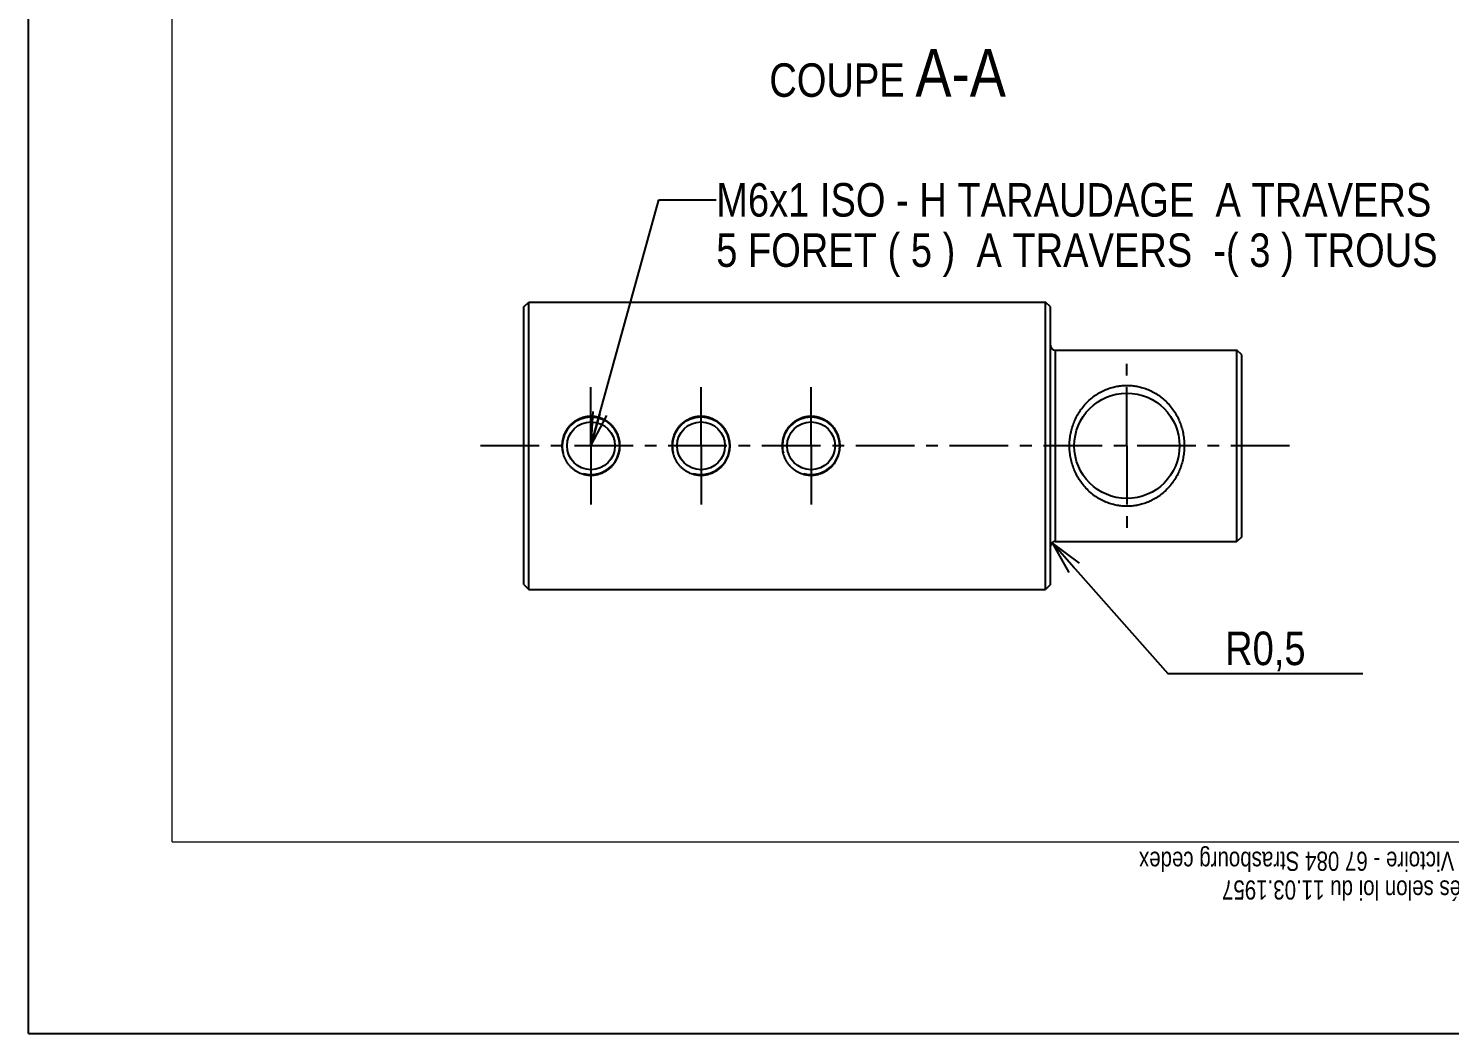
# Model space of a CAD drawing. Header units: millimetres. Extents: x 0 to 297, y 0 to 210.
# Drawn here: x 0 to 148.5, y 0 to 105 of the extents above; entities that cross this region are included whole.
import ezdxf

# ---------------------------------------------------------------- set-up
doc = ezdxf.new("R2010")
doc.units = ezdxf.units.MM
doc.header["$LTSCALE"] = 16.335
doc.linetypes.add('CENTER', pattern=[0.6, 0.375, -0.075, 0.075, -0.075])
doc.layers.get('0').update_dxf_attribs({"linetype": 'CONTINUOUS'})
doc.layers.add('02___PRT_ALL_AXES', color=7, linetype='CONTINUOUS')
doc.styles.get("Standard").update_dxf_attribs({"font": 'txt', "width": 0.85})
doc.styles.add('TEXTSTYLE_2', font='txt', dxfattribs={"width": 0.8})
doc.dimstyles.new('DIMSTYLE_4', dxfattribs={"dimtxt": 3.5, "dimasz": 3.5, "dimexe": 1.5, "dimexo": 1, "dimgap": 0.875, "dimtad": 1, "dimdec": 3, "dimtxsty": 'STANDARD', "dimblk": 'OPEN', "dimblk1": 'OPEN', "dimblk2": 'OPEN', "dimcen": 0.09, "dimadec": 3, "dimazin": 2, "dimtp": 0.1, "dimtm": 0.1, "dimtfac": 1, "dimtdec": 3, "dimtofl": 0, "dimtmove": 0, "dimatfit": 3, "dimldrblk": 'OPEN', "dimfxl": 1, "dimtolj": 1, "dimarcsym": 0})
doc.dimstyles.get("Standard").update_dxf_attribs({"dimtxt": 3.5, "dimasz": 3.5, "dimexe": 1.5, "dimexo": 1, "dimtad": 1, "dimdec": 3, "dimtxsty": 'STANDARD', "dimblk": 'OPEN', "dimblk1": 'OPEN', "dimblk2": 'OPEN', "dimcen": 0.09, "dimadec": 3, "dimazin": 2, "dimtol": 1, "dimtp": 0.001, "dimtm": 0.001, "dimtfac": 1, "dimtdec": 3, "dimtofl": 0, "dimtmove": 0, "dimatfit": 3, "dimldrblk": 'OPEN', "dimfxl": 1, "dimtolj": 1, "dimarcsym": 0})

# ---------------------------------------------------------------- blocks, each defined once
blk = doc.blocks.new('_OPEN')
at = {"color": 0, "linetype": 'BYBLOCK'}
for p, q in [((0, 0), (-1, 0.214)), ((-1, -0.214), (0, 0)), ((-1, 0), (0, 0))]:
    blk.add_line(p, q, dxfattribs=at)
blk = doc.blocks.new('*D11')
at = {"color": 2, "linetype": 'CONTINUOUS'}
for p, q in [((106.95, 51.27), (119.04, 37.61)), ((119.04, 37.61), (120.84, 37.61)), ((120.84, 37.61), (139.44, 37.61))]:
    blk.add_line(p, q, dxfattribs=at)
at = {"color": 2, "linetype": 'CONTINUOUS', "xscale": 3.5, "yscale": 3.5, "zscale": 3.5, "rotation": 131.5057550453}
blk.add_blockref('_OPEN', (106.95, 51.27), dxfattribs=at)
at = {"color": 2, "linetype": 'CONTINUOUS', "insert": (125.04, 41.99), "char_height": 3.5, "width": 15.2988, "attachment_point": 1, "line_spacing_factor": 0.9}
blk.add_mtext('R0,5', dxfattribs=at)

msp = doc.modelspace()

# ---------------------------------------------------------------- linework, layer by layer
at = {"color": 7, "linetype": 'CONTINUOUS'}
for p, q in [((0, 0), (0, 210)), ((51.7781, 75.8998), (52.2781, 76.3998)), ((51.7781, 46.8998), (51.7781, 75.8998)), ((52.2781, 46.3998), (52.2781, 76.3998)), ((106.2781, 46.3998), (106.2781, 76.3998)), ((106.7781, 75.8998), (106.2781, 76.3998)), ((106.7781, 46.8998), (106.7781, 75.8998)), ((126.7781, 70.8998), (126.2781, 71.3998)), ((126.2781, 51.3998), (126.2781, 71.3998)), ((126.7781, 51.8998), (126.7781, 70.8998)), ((126.7781, 51.8998), (126.2781, 51.3998)), ((51.7781, 46.8998), (52.2781, 46.3998)), ((106.7781, 46.8998), (106.2781, 46.3998)), ((0, 0), (297, 0))]:
    msp.add_line(p, q, dxfattribs=at)
at = {"color": 9, "linetype": 'CONTINUOUS'}
msp.add_line((107.2781, 71.3998), (107.2781, 51.3998), dxfattribs=at)
at = {"color": 7, "linetype": 'CONTINUOUS', "const_width": 0.15}
for points in [[(15, 20), (15, 200)], [(277, 20), (15, 20)]]:
    msp.add_lwpolyline(points, dxfattribs=at)
at = {"color": 7, "linetype": 'CONTINUOUS'}
for centre, radius in [((114.7781, 61.3998), 5.5), ((58.7781, 61.3998), 2.5), ((70.2781, 61.3998), 2.5), ((81.7781, 61.3998), 2.5)]:
    msp.add_circle(centre, radius, dxfattribs=at)
for centre, start, end in [((107.2781, 71.8998), 180, 270), ((107.2781, 50.8998), 90, 180)]:
    msp.add_arc(centre, 0.5, start, end, dxfattribs=at)
for points, knots in [([(108.7781, 61.3998), (108.7781, 61.5972), (108.7958, 61.9938), (108.8759, 62.5877), (109.0117, 63.1809), (109.206, 63.7703), (109.4613, 64.3506), (109.7794, 64.914), (110.16, 65.4509), (110.5992, 65.949), (111.0874, 66.3948), (111.6099, 66.7769), (112.1496, 67.0891), (112.6919, 67.3318), (113.2271, 67.51), (113.7519, 67.6307), (114.2676, 67.7004), (114.7781, 67.7231), (115.2886, 67.7004), (115.8043, 67.6307), (116.3291, 67.51), (116.8643, 67.3318), (117.4065, 67.0891), (117.9463, 66.7769), (118.4688, 66.3948), (118.957, 65.949), (119.3961, 65.4509), (119.7768, 64.914), (120.0948, 64.3506), (120.3502, 63.7703), (120.5445, 63.1809), (120.6803, 62.5877), (120.7604, 61.9938), (120.7781, 61.5972), (120.7781, 61.3998)], [0, 0, 0, 0, 0.03061827, 0.06148476, 0.09283881, 0.12487738, 0.15759762, 0.19101954, 0.22507036, 0.25949392, 0.29381658, 0.32741323, 0.35970319, 0.39036235, 0.41939583, 0.44706552, 0.47377749, 0.5000004, 0.52622333, 0.55293532, 0.58060505, 0.60963857, 0.64029779, 0.67258779, 0.70618448, 0.74050714, 0.7749307, 0.80898151, 0.8424034, 0.87512363, 0.90716218, 0.9385162, 0.96938268, 1, 1, 1, 1]), ([(55.7781, 61.3998), (55.7781, 61.5025), (55.7879, 61.7079), (55.8322, 62.0132), (55.8934, 62.2629), (55.9566, 62.4582), (56.0291, 62.6501), (56.137, 62.8826), (56.2926, 63.1469), (56.4727, 63.3937), (56.6416, 63.5828), (56.7868, 63.7227), (56.9374, 63.8541), (57.097, 63.9737), (57.2639, 64.0804), (57.3921, 64.1536), (57.523, 64.22), (57.7006, 64.2992), (57.9281, 64.3811), (58.1618, 64.4399), (58.3505, 64.4728), (58.5398, 64.4962), (58.7781, 64.508), (59.0163, 64.4962), (59.2057, 64.4728), (59.3944, 64.4399), (59.6281, 64.3811), (59.8556, 64.2992), (60.0332, 64.22), (60.1641, 64.1535), (60.2923, 64.0804), (60.4592, 63.9737), (60.6188, 63.8541), (60.7694, 63.7227), (60.9145, 63.5827), (61.0835, 63.3936), (61.2636, 63.1469), (61.4192, 62.8825), (61.527, 62.65), (61.5996, 62.4582), (61.6628, 62.2628), (61.724, 62.0131), (61.7682, 61.7079), (61.7781, 61.5025), (61.7781, 61.3998)], [0, 0, 0, 0, 0.03213427, 0.06426816, 0.09639489, 0.11245608, 0.12850909, 0.1605656, 0.19253571, 0.22437172, 0.25602139, 0.27176535, 0.28744473, 0.31858325, 0.33404647, 0.34943439, 0.36474777, 0.37998889, 0.41026145, 0.44030767, 0.45527005, 0.4702012, 0.50000144, 0.52980168, 0.54473283, 0.55969522, 0.58974146, 0.62001404, 0.63525517, 0.65056856, 0.6659565, 0.68141974, 0.71255829, 0.72823768, 0.74398165, 0.77563134, 0.80746736, 0.83943749, 0.871494, 0.88754701, 0.90360821, 0.93573494, 0.9678688, 1, 1, 1, 1]), ([(67.2781, 61.3998), (67.2781, 61.5025), (67.2879, 61.7079), (67.3322, 62.0132), (67.3934, 62.2629), (67.4566, 62.4582), (67.5291, 62.6501), (67.637, 62.8826), (67.7926, 63.1469), (67.9727, 63.3937), (68.1416, 63.5828), (68.2868, 63.7227), (68.4374, 63.8541), (68.597, 63.9737), (68.7639, 64.0804), (68.8921, 64.1536), (69.023, 64.22), (69.2006, 64.2992), (69.4281, 64.3811), (69.6618, 64.4399), (69.8505, 64.4728), (70.0398, 64.4962), (70.2781, 64.508), (70.5163, 64.4962), (70.7057, 64.4728), (70.8944, 64.4399), (71.1281, 64.3811), (71.3556, 64.2992), (71.5332, 64.22), (71.6641, 64.1535), (71.7923, 64.0804), (71.9592, 63.9737), (72.1188, 63.8541), (72.2694, 63.7227), (72.4145, 63.5827), (72.5835, 63.3936), (72.7636, 63.1469), (72.9192, 62.8825), (73.027, 62.65), (73.0996, 62.4582), (73.1628, 62.2628), (73.224, 62.0131), (73.2682, 61.7079), (73.2781, 61.5025), (73.2781, 61.3998)], [0, 0, 0, 0, 0.03213427, 0.06426816, 0.09639489, 0.11245608, 0.12850909, 0.1605656, 0.19253571, 0.22437172, 0.25602139, 0.27176535, 0.28744473, 0.31858325, 0.33404647, 0.34943439, 0.36474777, 0.37998889, 0.41026145, 0.44030767, 0.45527005, 0.4702012, 0.50000144, 0.52980168, 0.54473283, 0.55969522, 0.58974146, 0.62001404, 0.63525517, 0.65056856, 0.6659565, 0.68141974, 0.71255829, 0.72823768, 0.74398165, 0.77563134, 0.80746736, 0.83943749, 0.871494, 0.88754701, 0.90360821, 0.93573494, 0.9678688, 1, 1, 1, 1]), ([(78.7781, 61.3998), (78.7781, 61.5025), (78.7879, 61.7079), (78.8322, 62.0132), (78.8934, 62.2629), (78.9566, 62.4582), (79.0291, 62.6501), (79.137, 62.8826), (79.2926, 63.1469), (79.4727, 63.3937), (79.6416, 63.5828), (79.7868, 63.7227), (79.9374, 63.8541), (80.097, 63.9737), (80.2639, 64.0804), (80.3921, 64.1536), (80.523, 64.22), (80.7006, 64.2992), (80.9281, 64.3811), (81.1618, 64.4399), (81.3505, 64.4728), (81.5398, 64.4962), (81.7781, 64.508), (82.0163, 64.4962), (82.2057, 64.4728), (82.3944, 64.4399), (82.6281, 64.3811), (82.8556, 64.2992), (83.0332, 64.22), (83.1641, 64.1535), (83.2923, 64.0804), (83.4592, 63.9737), (83.6188, 63.8541), (83.7694, 63.7227), (83.9145, 63.5827), (84.0835, 63.3936), (84.2636, 63.1469), (84.4192, 62.8825), (84.527, 62.65), (84.5996, 62.4582), (84.6628, 62.2628), (84.724, 62.0131), (84.7682, 61.7079), (84.7781, 61.5025), (84.7781, 61.3998)], [0, 0, 0, 0, 0.03213427, 0.06426816, 0.09639489, 0.11245608, 0.12850909, 0.1605656, 0.19253571, 0.22437172, 0.25602139, 0.27176535, 0.28744473, 0.31858325, 0.33404647, 0.34943439, 0.36474777, 0.37998889, 0.41026145, 0.44030767, 0.45527005, 0.4702012, 0.50000144, 0.52980168, 0.54473283, 0.55969522, 0.58974146, 0.62001404, 0.63525517, 0.65056856, 0.6659565, 0.68141974, 0.71255829, 0.72823768, 0.74398165, 0.77563134, 0.80746736, 0.83943749, 0.871494, 0.88754701, 0.90360821, 0.93573494, 0.9678688, 1, 1, 1, 1]), ([(61.7781, 61.3998), (61.7781, 61.2971), (61.7682, 61.0917), (61.7239, 60.7864), (61.6628, 60.5368), (61.5995, 60.3414), (61.527, 60.1496), (61.4192, 59.9171), (61.2636, 59.6527), (61.0835, 59.4059), (60.9145, 59.2168), (60.7694, 59.0769), (60.6187, 58.9455), (60.4592, 58.8259), (60.2922, 58.7192), (60.1641, 58.646), (60.0331, 58.5796), (59.8556, 58.5004), (59.6281, 58.4185), (59.3944, 58.3597), (59.2057, 58.3268), (59.0163, 58.3034), (58.7781, 58.2917), (58.5398, 58.3034), (58.3505, 58.3269), (58.1617, 58.3597), (57.9281, 58.4185), (57.7006, 58.5004), (57.523, 58.5797), (57.392, 58.6461), (57.2639, 58.7192), (57.0969, 58.8259), (56.9374, 58.9455), (56.7868, 59.077), (56.6416, 59.2169), (56.4727, 59.406), (56.2926, 59.6527), (56.137, 59.9171), (56.0291, 60.1496), (55.9566, 60.3414), (55.8934, 60.5368), (55.8322, 60.7865), (55.7879, 61.0917), (55.7781, 61.2971), (55.7781, 61.3998)], [0, 0, 0, 0, 0.03213427, 0.06426816, 0.09639489, 0.11245608, 0.12850909, 0.1605656, 0.19253572, 0.22437173, 0.25602139, 0.27176535, 0.28744473, 0.31858325, 0.33404647, 0.34943439, 0.36474777, 0.37998889, 0.41026145, 0.44030766, 0.45527005, 0.4702012, 0.50000143, 0.52980167, 0.54473283, 0.55969522, 0.58974145, 0.62001404, 0.63525517, 0.65056856, 0.66595649, 0.68141974, 0.71255828, 0.72823768, 0.74398165, 0.77563133, 0.80746736, 0.83943748, 0.871494, 0.88754701, 0.9036082, 0.93573493, 0.96786879, 1, 1, 1, 1]), ([(73.2781, 61.3998), (73.2781, 61.2971), (73.2682, 61.0917), (73.2239, 60.7864), (73.1628, 60.5368), (73.0995, 60.3414), (73.027, 60.1496), (72.9192, 59.9171), (72.7636, 59.6527), (72.5835, 59.4059), (72.4145, 59.2168), (72.2694, 59.0769), (72.1187, 58.9455), (71.9592, 58.8259), (71.7922, 58.7192), (71.6641, 58.646), (71.5331, 58.5796), (71.3556, 58.5004), (71.1281, 58.4185), (70.8944, 58.3597), (70.7057, 58.3268), (70.5163, 58.3034), (70.2781, 58.2917), (70.0398, 58.3034), (69.8505, 58.3269), (69.6617, 58.3597), (69.4281, 58.4185), (69.2006, 58.5004), (69.023, 58.5797), (68.892, 58.6461), (68.7639, 58.7192), (68.5969, 58.8259), (68.4374, 58.9455), (68.2868, 59.077), (68.1416, 59.2169), (67.9727, 59.406), (67.7926, 59.6527), (67.637, 59.9171), (67.5291, 60.1496), (67.4566, 60.3414), (67.3934, 60.5368), (67.3322, 60.7865), (67.2879, 61.0917), (67.2781, 61.2971), (67.2781, 61.3998)], [0, 0, 0, 0, 0.03213427, 0.06426816, 0.09639489, 0.11245608, 0.12850909, 0.1605656, 0.19253572, 0.22437173, 0.25602139, 0.27176535, 0.28744473, 0.31858325, 0.33404647, 0.34943439, 0.36474777, 0.37998889, 0.41026145, 0.44030766, 0.45527005, 0.4702012, 0.50000143, 0.52980167, 0.54473283, 0.55969522, 0.58974145, 0.62001404, 0.63525517, 0.65056856, 0.66595649, 0.68141974, 0.71255828, 0.72823768, 0.74398165, 0.77563133, 0.80746736, 0.83943748, 0.871494, 0.88754701, 0.9036082, 0.93573493, 0.96786879, 1, 1, 1, 1]), ([(84.7781, 61.3998), (84.7781, 61.2971), (84.7682, 61.0917), (84.7239, 60.7864), (84.6628, 60.5368), (84.5995, 60.3414), (84.527, 60.1496), (84.4192, 59.9171), (84.2636, 59.6527), (84.0835, 59.4059), (83.9145, 59.2168), (83.7694, 59.0769), (83.6187, 58.9455), (83.4592, 58.8259), (83.2922, 58.7192), (83.1641, 58.646), (83.0331, 58.5796), (82.8556, 58.5004), (82.6281, 58.4185), (82.3944, 58.3597), (82.2057, 58.3268), (82.0163, 58.3034), (81.7781, 58.2917), (81.5398, 58.3034), (81.3505, 58.3269), (81.1617, 58.3597), (80.9281, 58.4185), (80.7006, 58.5004), (80.523, 58.5797), (80.392, 58.6461), (80.2639, 58.7192), (80.0969, 58.8259), (79.9374, 58.9455), (79.7868, 59.077), (79.6416, 59.2169), (79.4727, 59.406), (79.2926, 59.6527), (79.137, 59.9171), (79.0291, 60.1496), (78.9566, 60.3414), (78.8934, 60.5368), (78.8322, 60.7865), (78.7879, 61.0917), (78.7781, 61.2971), (78.7781, 61.3998)], [0, 0, 0, 0, 0.03213427, 0.06426816, 0.09639489, 0.11245608, 0.12850909, 0.1605656, 0.19253572, 0.22437173, 0.25602139, 0.27176535, 0.28744473, 0.31858325, 0.33404647, 0.34943439, 0.36474777, 0.37998889, 0.41026145, 0.44030766, 0.45527005, 0.4702012, 0.50000143, 0.52980167, 0.54473283, 0.55969522, 0.58974145, 0.62001404, 0.63525517, 0.65056856, 0.66595649, 0.68141974, 0.71255828, 0.72823768, 0.74398165, 0.77563133, 0.80746736, 0.83943748, 0.871494, 0.88754701, 0.9036082, 0.93573493, 0.96786879, 1, 1, 1, 1]), ([(120.7781, 61.3998), (120.7781, 61.2024), (120.7604, 60.8058), (120.6803, 60.2119), (120.5445, 59.6187), (120.3502, 59.0293), (120.0948, 58.449), (119.7768, 57.8856), (119.3961, 57.3487), (118.957, 56.8506), (118.4688, 56.4048), (117.9463, 56.0227), (117.4065, 55.7105), (116.8643, 55.4678), (116.3291, 55.2896), (115.8043, 55.1689), (115.2886, 55.0992), (114.7781, 55.0765), (114.2676, 55.0992), (113.7519, 55.1689), (113.2271, 55.2896), (112.6918, 55.4678), (112.1496, 55.7105), (111.6098, 56.0227), (111.0873, 56.4048), (110.5992, 56.8506), (110.16, 57.3487), (109.7794, 57.8856), (109.4613, 58.449), (109.206, 59.0293), (109.0117, 59.6187), (108.8759, 60.2119), (108.7958, 60.8058), (108.7781, 61.2024), (108.7781, 61.3998)], [0, 0, 0, 0, 0.03061827, 0.06148476, 0.09283881, 0.12487738, 0.15759763, 0.19101954, 0.22507037, 0.25949393, 0.29381658, 0.32741323, 0.35970319, 0.39036235, 0.41939583, 0.44706552, 0.47377749, 0.5000004, 0.52622333, 0.55293532, 0.58060504, 0.60963857, 0.64029779, 0.67258779, 0.70618448, 0.74050714, 0.77493069, 0.80898151, 0.8424034, 0.87512362, 0.90716217, 0.9385162, 0.96938268, 1, 1, 1, 1])]:
    msp.add_open_spline(points, degree=3, knots=knots, dxfattribs=at)
at = {"layer": '02___PRT_ALL_AXES', "color": 7, "linetype": 'CONTINUOUS'}
for p, q in [((52.2781, 76.3998), (106.2781, 76.3998)), ((107.2781, 71.3998), (126.2781, 71.3998)), ((107.2781, 51.3998), (126.2781, 51.3998)), ((52.2781, 46.3998), (106.2781, 46.3998))]:
    msp.add_line(p, q, dxfattribs=at)
at = {"layer": '02___PRT_ALL_AXES', "color": 7, "linetype": 'CENTER'}
for p, q in [((114.7781, 61.3998), (114.7781, 70.8998)), ((58.7781, 61.3998), (58.7781, 67.8998)), ((70.2781, 61.3998), (70.2781, 67.8998)), ((81.7781, 61.3998), (81.7781, 67.8998)), ((131.7781, 61.3998), (46.7781, 61.3998)), ((58.7781, 61.3998), (58.7781, 54.8998)), ((70.2781, 61.3998), (70.2781, 54.8998)), ((81.7781, 61.3998), (81.7781, 54.8998)), ((114.7781, 61.3998), (114.7781, 51.8998))]:
    msp.add_line(p, q, dxfattribs=at)
at = {"layer": '02___PRT_ALL_AXES', "color": 2, "linetype": 'CONTINUOUS'}
for centre, radius, start, end in [((58.7781, 61.3998), 3, 360, 180), ((70.2781, 61.3998), 3, 360, 180), ((81.7781, 61.3998), 3, 360, 180), ((58.7783, 61.3998), 3.0002, 179.999998, 180.336597), ((58.7781, 61.3998), 3, 180.336621, 194.895854), ((58.7781, 61.3998), 3, 255.11112, 359.661434), ((58.7779, 61.3998), 3.0002, 359.661458, 0.000002), ((70.2783, 61.3998), 3.0002, 179.999998, 180.336597), ((70.2781, 61.3998), 3, 180.336621, 194.895854), ((70.2781, 61.3998), 3, 255.11112, 359.661434), ((70.2779, 61.3998), 3.0002, 359.661458, 0.000002), ((81.7783, 61.3998), 3.0002, 179.999998, 180.336597), ((81.7781, 61.3998), 3, 180.336621, 194.895826), ((81.7781, 61.3998), 3, 255.111312, 359.661434), ((81.7779, 61.3998), 3.0002, 359.661458, 0.000002)]:
    msp.add_arc(centre, radius, start, end, dxfattribs=at)

# ---------------------------------------------------------------- texts
at = {"color": 2, "linetype": 'CONTINUOUS', "char_height": 3.5, "line_spacing_factor": 0.9}
for s, insert, width, attachment_point in [('COUPE \\H5.0;A-A', (89.7792, 102.8552), 45.28125, 2), ('M6x1 ISO - H TARAUDAGE  A TRAVERS \\P5 FORET ( 5 )  A TRAVERS  -( 3 ) TROUS', (71.8661, 88.8429), 139.125, 1)]:
    msp.add_mtext(s, dxfattribs=dict(at, insert=insert, width=width, attachment_point=attachment_point))
at = {"color": 7, "linetype": 'CONTINUOUS', "insert": (151, 14), "char_height": 2, "width": 115.2, "attachment_point": 2, "rotation": 180, "line_spacing_factor": 0.9, "style": 'TEXTSTYLE_2'}
msp.add_mtext('Droits de reproduction réservés selon loi du 11.03.1957\\PINSA Strasbourg - 24, Boulevard de la Victoire - 67 084 Strasbourg cedex', dxfattribs=at)

# ---------------------------------------------------------------- dimensions: what is measured, and where the dimension line sits
at = {"color": 2, "linetype": 'CONTINUOUS'}
dim = msp.add_radius_dim(center=(107.2781, 50.8998), mpoint=(106.9467, 51.2742), text='R<>', dimstyle='DIMSTYLE_4', override={"dimtih": 1, "dimtoh": 1, "dimpost": '<>'}, dxfattribs=at)
dim.commit()
dim.dimension.update_dxf_attribs({"geometry": '*D11', "text_midpoint": (130.136, 40.2371), "dimtype": 164})

# ---------------------------------------------------------------- leaders
msp.add_leader([(58.7781, 61.3998), (65.8661, 87.0929), (71.8661, 87.0929)], dimstyle='STANDARD', override={"dimtad": 0}, dxfattribs=at)

doc.saveas('drawing.dxf')
